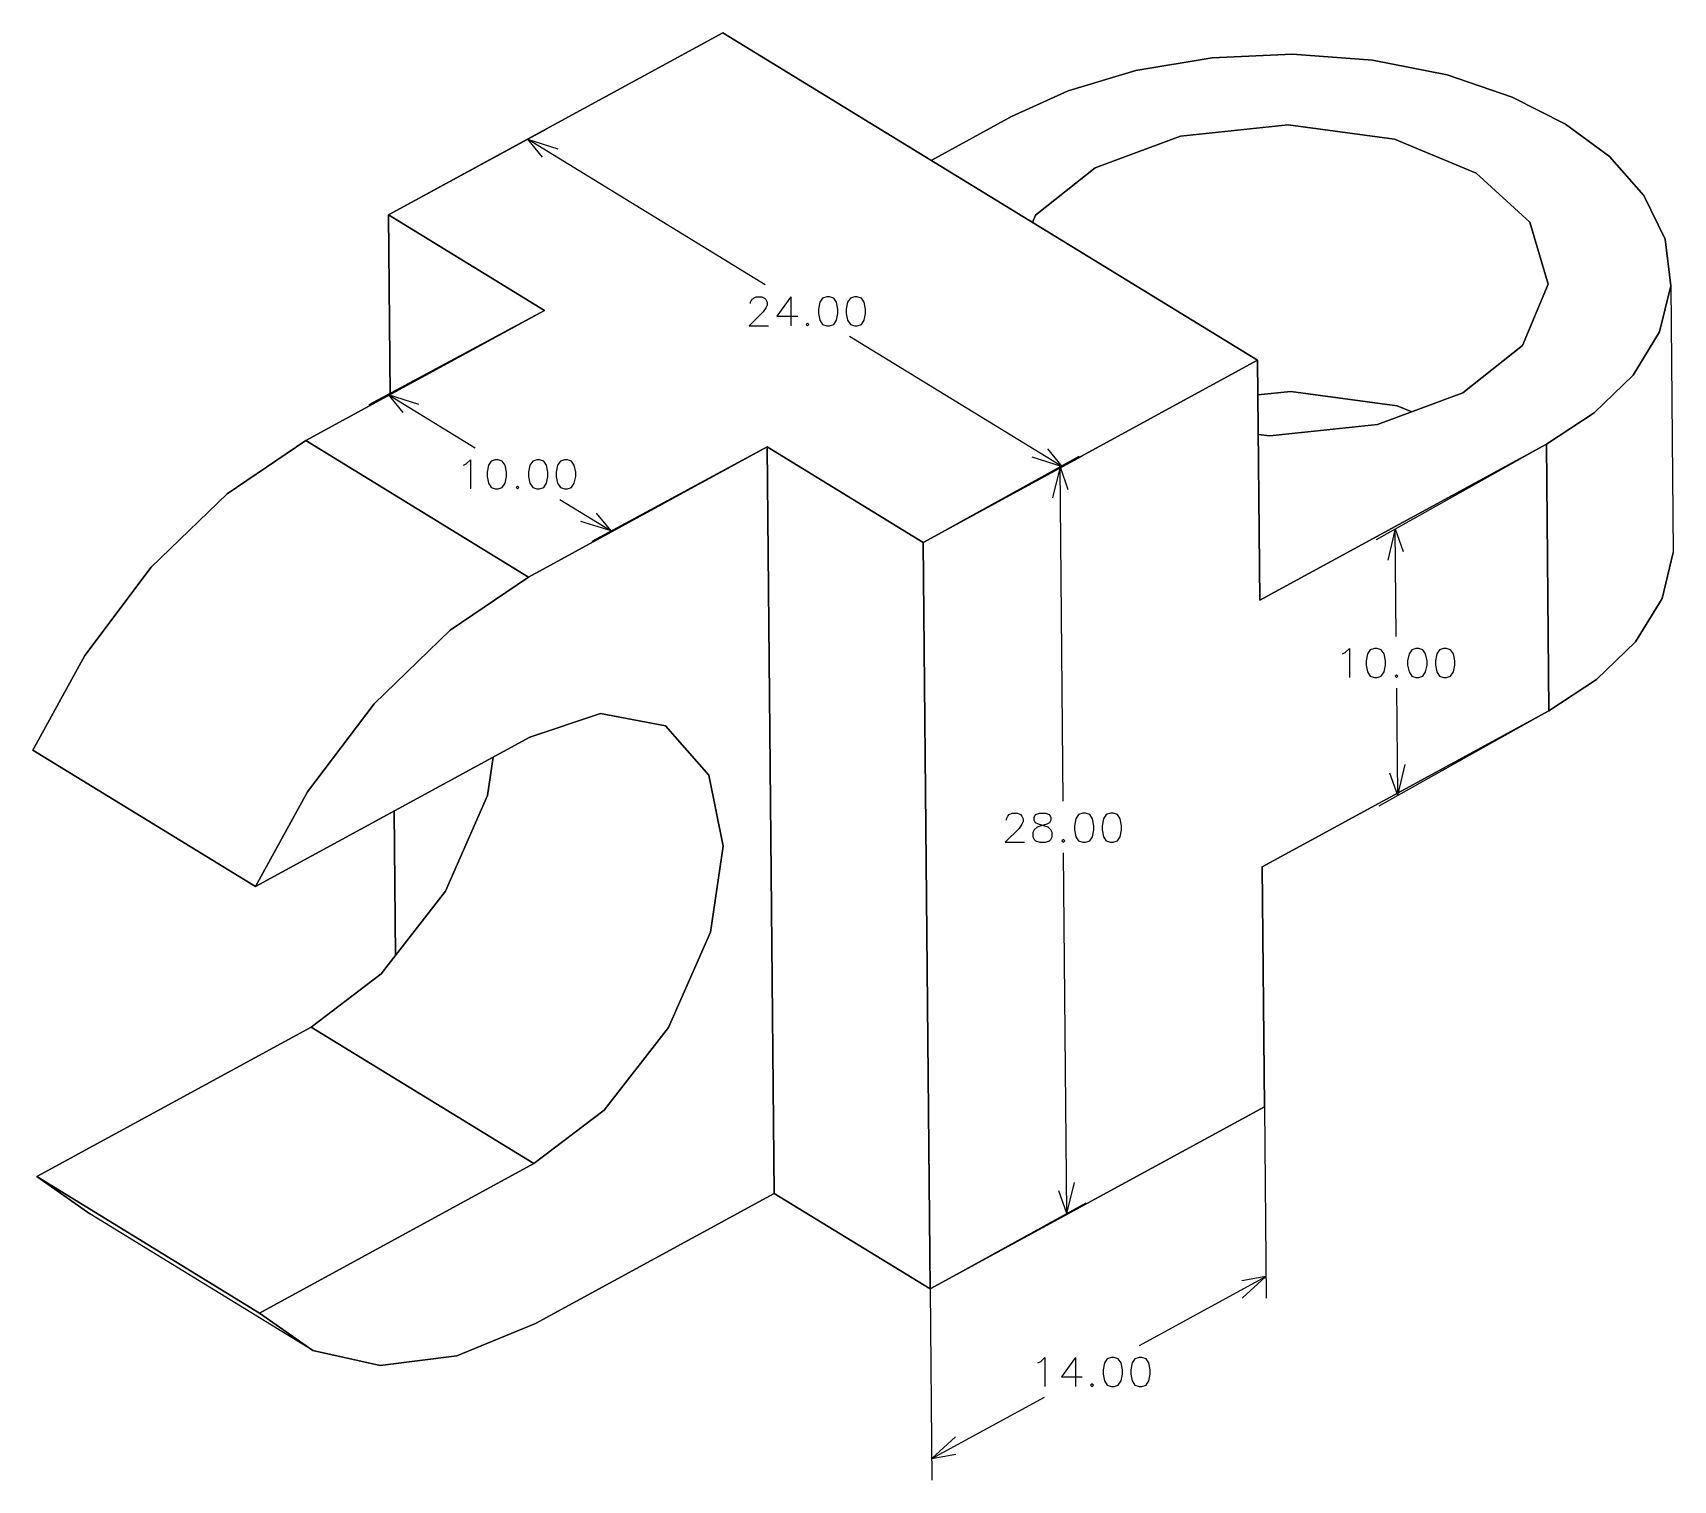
# Model space of a CAD drawing. Extents: x -33.4 to 16.9, y -32 to 12.4.
import ezdxf

# ---------------------------------------------------------------- set-up
doc = ezdxf.new("R2010")
doc.units = 0

msp = doc.modelspace()

# ---------------------------------------------------------------- linework, layer by layer
for p, q in [((-22.479252, 6.776301), (-12.243561, 12.354438)), ((-22.479252, 6.776301), (-12.243561, 12.354438)), ((-12.243561, 12.354438), (-22.479252, 6.776301)), ((4.129374, 2.324904), (-12.243561, 12.354438)), ((-12.243561, 12.354438), (4.129374, 2.324904)), ((-12.243561, 12.354438), (4.129374, 2.324904)), ((2.733742, 11.586472), (0.402641, 11.195411)), ((0.402641, 11.195411), (2.733742, 11.586472)), ((0.402641, 11.195411), (2.733742, 11.586472)), ((5.199921, 11.69962), (2.733742, 11.586472)), ((2.733742, 11.586472), (5.199921, 11.69962)), ((2.733742, 11.586472), (5.199921, 11.69962)), ((5.199921, 11.69962), (7.648485, 11.518805)), ((7.648485, 11.518805), (5.199921, 11.69962)), ((5.199921, 11.69962), (7.648485, 11.518805)), ((-1.668492, 10.573842), (0.402641, 11.195411)), ((0.402641, 11.195411), (-1.668492, 10.573842)), ((-1.668492, 10.573842), (0.402641, 11.195411)), ((9.928917, 11.064252), (7.648485, 11.518805)), ((7.648485, 11.518805), (9.928917, 11.064252)), ((7.648485, 11.518805), (9.928917, 11.064252)), ((11.922207, 10.386724), (9.928917, 11.064252)), ((9.928917, 11.064252), (11.922207, 10.386724)), ((9.928917, 11.064252), (11.922207, 10.386724)), ((-1.668492, 10.573842), (-3.401605, 9.787549)), ((-3.401605, 9.787549), (-1.668492, 10.573842)), ((-3.401605, 9.787549), (-1.668492, 10.573842)), ((13.558311, 9.554043), (11.922207, 10.386724)), ((11.922207, 10.386724), (13.558311, 9.554043)), ((11.922207, 10.386724), (13.558311, 9.554043)), ((-5.863219, 8.446045), (-3.401605, 9.787549)), ((-3.401605, 9.787549), (-5.863219, 8.446045)), ((-5.863219, 8.446045), (-3.401605, 9.787549)), ((14.901476, 8.561719), (13.558311, 9.554043)), ((13.558311, 9.554043), (14.901476, 8.561719)), ((13.558311, 9.554043), (14.901476, 8.561719)), ((-22.479252, 6.776301), (-17.62734, 9.418512)), ((-10.945569, 4.638923), (-18.220657, 9.095408)), ((-18.220657, 9.095408), (-17.774525, 8.546319)), ((-18.220657, 9.095408), (-17.297828, 8.805915)), ((-0.843334, 8.220434), (1.772085, 9.188339)), ((1.772085, 9.188339), (-0.843334, 8.220434)), ((1.772085, 9.188339), (5.070215, 9.534983)), ((5.070215, 9.534983), (1.772085, 9.188339)), ((5.070215, 9.534983), (8.3214, 9.098167)), ((8.3214, 9.098167), (5.070215, 9.534983)), ((8.3214, 9.098167), (10.816608, 8.059899)), ((10.816608, 8.059899), (8.3214, 9.098167)), ((14.901476, 8.561719), (15.955708, 7.372433)), ((15.955708, 7.372433), (14.901476, 8.561719)), ((14.901476, 8.561719), (15.955708, 7.372433)), ((-2.668423, 6.768399), (-0.843334, 8.220434)), ((-0.843334, 8.220434), (-2.668423, 6.768399)), ((10.816608, 8.059899), (12.464818, 6.560042)), ((12.464818, 6.560042), (10.816608, 8.059899)), ((15.955708, 7.372433), (16.607914, 6.030546)), ((16.607914, 6.030546), (15.955708, 7.372433)), ((15.955708, 7.372433), (16.607914, 6.030546)), ((-22.427977, 1.276495), (-22.479252, 6.776301)), ((-17.703812, 3.85102), (-22.479252, 6.776301)), ((-22.479252, 6.776301), (-22.427977, 1.276495)), ((-22.427977, 1.276495), (-22.479252, 6.776301)), ((-22.479252, 6.776301), (-17.703812, 3.85102)), ((-2.668423, 6.768399), (-2.761851, 6.546247)), ((-2.761851, 6.546247), (-2.668423, 6.768399)), ((12.464818, 6.560042), (13.029686, 4.659266)), ((13.029686, 4.659266), (12.464818, 6.560042)), ((16.777334, 4.607668), (16.607914, 6.030546)), ((16.607914, 6.030546), (16.777334, 4.607668)), ((16.607914, 6.030546), (16.777334, 4.607668)), ((13.029686, 4.659266), (12.238147, 2.777166)), ((12.238147, 2.777166), (13.029686, 4.659266)), ((12.238147, 2.777166), (13.029686, 4.659266)), ((16.777334, 4.607668), (16.437815, 3.191797)), ((16.437815, 3.191797), (16.777334, 4.607668)), ((16.777334, 4.607668), (16.853452, -3.556943)), ((-11.393137, 4.102216), (-11.350717, 4.187057)), ((-11.393137, 4.059796), (-11.393137, 4.102216)), ((-11.350717, 4.187057), (-11.308297, 4.229477)), ((-11.308297, 4.229477), (-11.223457, 4.271897)), ((-11.223457, 4.271897), (-11.053776, 4.271897)), ((-11.053776, 4.271897), (-10.968936, 4.229477)), ((-10.968936, 4.229477), (-10.926516, 4.187057)), ((-10.926516, 4.187057), (-10.884096, 4.102216)), ((-10.884096, 4.102216), (-10.884096, 4.017376)), ((-10.162954, 4.271897), (-10.587155, 3.678015)), ((-10.162954, 4.271897), (-10.162954, 3.381075)), ((-9.272132, 4.102216), (-9.314552, 3.890116)), ((-9.187292, 4.229477), (-9.272132, 4.102216)), ((-9.060032, 4.271897), (-9.187292, 4.229477)), ((-8.975192, 4.271897), (-9.060032, 4.271897)), ((-8.847931, 4.229477), (-8.975192, 4.271897)), ((-8.763091, 4.102216), (-8.847931, 4.229477)), ((-8.720671, 3.890116), (-8.763091, 4.102216)), ((-8.42373, 4.102216), (-8.466151, 3.890116)), ((-8.33889, 4.229477), (-8.42373, 4.102216)), ((-8.21163, 4.271897), (-8.33889, 4.229477)), ((-8.12679, 4.271897), (-8.21163, 4.271897)), ((-7.99953, 4.229477), (-8.12679, 4.271897)), ((-7.914689, 4.102216), (-7.99953, 4.229477)), ((-7.872269, 3.890116), (-7.914689, 4.102216)), ((-25.01502, -0.133364), (-17.703812, 3.85102)), ((-25.01502, -0.133364), (-17.703812, 3.85102)), ((-17.703812, 3.85102), (-25.01502, -0.133364)), ((-17.703812, 3.85102), (-23.078272, 0.957629)), ((-11.011356, 3.805276), (-11.435557, 3.381075)), ((-10.926516, 3.932536), (-11.011356, 3.805276)), ((-10.884096, 4.017376), (-10.926516, 3.932536)), ((-10.587155, 3.678015), (-9.950854, 3.678015)), ((-9.314552, 3.890116), (-9.314552, 3.762856)), ((-9.314552, 3.762856), (-9.272132, 3.550755)), ((-9.272132, 3.550755), (-9.187292, 3.423495)), ((-8.847931, 3.423495), (-8.763091, 3.550755)), ((-8.763091, 3.550755), (-8.720671, 3.762856)), ((-8.720671, 3.762856), (-8.720671, 3.890116)), ((-8.466151, 3.890116), (-8.466151, 3.762856)), ((-8.466151, 3.762856), (-8.42373, 3.550755)), ((-8.42373, 3.550755), (-8.33889, 3.423495)), ((-7.99953, 3.423495), (-7.914689, 3.550755)), ((-7.914689, 3.550755), (-7.872269, 3.762856)), ((-7.872269, 3.762856), (-7.872269, 3.890116)), ((-11.435557, 3.381075), (-10.841676, 3.381075)), ((-9.653913, 3.465915), (-9.696333, 3.423495)), ((-9.696333, 3.423495), (-9.653913, 3.381075)), ((-9.611493, 3.423495), (-9.653913, 3.465915)), ((-9.653913, 3.381075), (-9.611493, 3.423495)), ((-9.187292, 3.423495), (-9.060032, 3.381075)), ((-9.060032, 3.381075), (-8.975192, 3.381075)), ((-8.975192, 3.381075), (-8.847931, 3.423495)), ((-1.847723, -0.934126), (-8.362257, 3.056469)), ((-8.33889, 3.423495), (-8.21163, 3.381075)), ((-8.21163, 3.381075), (-8.12679, 3.381075)), ((-8.12679, 3.381075), (-7.99953, 3.423495)), ((16.437815, 3.191797), (15.626004, 1.870067)), ((15.626004, 1.870067), (16.437815, 3.191797)), ((12.238147, 2.777166), (10.413058, 1.32513)), ((10.413058, 1.32513), (12.238147, 2.777166)), ((10.413058, 1.32513), (12.238147, 2.777166)), ((4.129374, 2.324904), (-6.106317, -3.253233)), ((-6.106317, -3.253233), (4.129374, 2.324904)), ((4.19788, -5.023246), (4.129374, 2.324904)), ((4.129374, 2.324904), (4.19788, -5.023246)), ((4.129374, 2.324904), (4.19788, -5.023246)), ((15.626004, 1.870067), (14.431103, 0.711747)), ((14.431103, 0.711747), (15.626004, 1.870067)), ((-22.484931, 1.27706), (-19.82183, -0.354271)), ((-22.484931, 1.27706), (-22.038808, 0.729446)), ((-22.484931, 1.27706), (-21.562091, 0.986091)), ((5.146333, 1.370372), (4.139259, 1.264525)), ((4.139259, 1.264525), (5.146333, 1.370372)), ((5.146333, 1.370372), (4.139259, 1.264525)), ((5.146333, 1.370372), (8.397518, 0.933556)), ((8.397518, 0.933556), (5.146333, 1.370372)), ((8.397518, 0.933556), (5.146333, 1.370372)), ((10.413058, 1.32513), (7.797639, 0.357225)), ((7.797639, 0.357225), (10.413058, 1.32513)), ((7.797639, 0.357225), (10.413058, 1.32513)), ((8.848216, 0.746019), (8.397518, 0.933556)), ((8.397518, 0.933556), (8.848216, 0.746019)), ((8.848216, 0.746019), (8.397518, 0.933556)), ((14.431103, 0.711747), (12.971329, -0.241985)), ((12.971329, -0.241985), (14.431103, 0.711747)), ((4.150513, 0.057471), (4.499509, 0.010581)), ((4.499509, 0.010581), (4.150513, 0.057471)), ((4.150513, 0.057471), (4.499509, 0.010581)), ((4.499509, 0.010581), (7.797639, 0.357225)), ((7.797639, 0.357225), (4.499509, 0.010581)), ((4.499509, 0.010581), (7.797639, 0.357225)), ((-27.416277, -1.763396), (-25.01502, -0.133364)), ((-25.01502, -0.133364), (-27.416277, -1.763396)), ((-27.416277, -1.763396), (-25.01502, -0.133364)), ((-18.192964, -4.312337), (-25.01502, -0.133364)), ((-25.01502, -0.133364), (-18.192964, -4.312337)), ((-10.881756, -0.327953), (-18.192964, -4.312337)), ((-18.192964, -4.312337), (-10.881756, -0.327953)), ((-10.881756, -0.327953), (-16.256216, -3.221344)), ((-6.106317, -3.253233), (-10.881756, -0.327953)), ((-10.881756, -0.327953), (-10.668626, -23.188864)), ((-10.668626, -23.188864), (-10.881756, -0.327953)), ((-10.881756, -0.327953), (-6.106317, -3.253233)), ((-1.847723, -0.934126), (-2.293855, -0.385037)), ((12.971329, -0.241985), (4.19788, -5.023246)), ((4.19788, -5.023246), (12.971329, -0.241985)), ((12.971329, -0.241985), (7.760572, -3.168316)), ((12.971329, -0.241985), (13.047447, -8.406596)), ((13.047447, -8.406596), (12.971329, -0.241985)), ((-20.184557, -0.890977), (-20.099717, -0.848557)), ((-20.099717, -0.848557), (-19.972457, -0.721297)), ((-19.972457, -0.721297), (-19.972457, -1.612119)), ((-19.420996, -0.890977), (-19.463416, -1.103077)), ((-19.336155, -0.763717), (-19.420996, -0.890977)), ((-19.208895, -0.721297), (-19.336155, -0.763717)), ((-19.124055, -0.721297), (-19.208895, -0.721297)), ((-18.996795, -0.763717), (-19.124055, -0.721297)), ((-18.911955, -0.890977), (-18.996795, -0.763717)), ((-18.869534, -1.103077), (-18.911955, -0.890977)), ((-18.148393, -0.890977), (-18.190813, -1.103077)), ((-18.063553, -0.763717), (-18.148393, -0.890977)), ((-17.936292, -0.721297), (-18.063553, -0.763717)), ((-17.851452, -0.721297), (-17.936292, -0.721297)), ((-17.724192, -0.763717), (-17.851452, -0.721297)), ((-17.639352, -0.890977), (-17.724192, -0.763717)), ((-17.596932, -1.103077), (-17.639352, -0.890977)), ((-17.299991, -0.890977), (-17.342411, -1.103077)), ((-17.215151, -0.763717), (-17.299991, -0.890977)), ((-17.08789, -0.721297), (-17.215151, -0.763717)), ((-17.00305, -0.721297), (-17.08789, -0.721297)), ((-16.87579, -0.763717), (-17.00305, -0.721297)), ((-16.79095, -0.890977), (-16.87579, -0.763717)), ((-16.74853, -1.103077), (-16.79095, -0.890977)), ((-6.106317, -3.253233), (-1.254406, -0.611022)), ((-6.106317, -3.253233), (-1.33067, -0.615336)), ((-1.847723, -0.934126), (-2.770553, -0.644632)), ((-1.920205, -0.940974), (-2.149397, -1.890974)), ((-1.82476, -11.178615), (-1.920205, -0.940974)), ((-1.920205, -0.940974), (-1.675738, -1.629342)), ((-19.463416, -1.103077), (-19.463416, -1.230338)), ((-19.463416, -1.230338), (-19.420996, -1.442438)), ((-19.420996, -1.442438), (-19.336155, -1.569699)), ((-18.996795, -1.569699), (-18.911955, -1.442438)), ((-18.911955, -1.442438), (-18.869534, -1.230338)), ((-18.869534, -1.230338), (-18.869534, -1.103077)), ((-18.190813, -1.103077), (-18.190813, -1.230338)), ((-18.190813, -1.230338), (-18.148393, -1.442438)), ((-18.148393, -1.442438), (-18.063553, -1.569699)), ((-17.724192, -1.569699), (-17.639352, -1.442438)), ((-17.639352, -1.442438), (-17.596932, -1.230338)), ((-17.596932, -1.230338), (-17.596932, -1.103077)), ((-17.342411, -1.103077), (-17.342411, -1.230338)), ((-17.342411, -1.230338), (-17.299991, -1.442438)), ((-17.299991, -1.442438), (-17.215151, -1.569699)), ((-16.87579, -1.569699), (-16.79095, -1.442438)), ((-16.79095, -1.442438), (-16.74853, -1.230338)), ((-16.74853, -1.230338), (-16.74853, -1.103077)), ((-29.741119, -4.01398), (-27.416277, -1.763396)), ((-27.416277, -1.763396), (-29.741119, -4.01398)), ((-29.741119, -4.01398), (-27.416277, -1.763396)), ((-19.336155, -1.569699), (-19.208895, -1.612119)), ((-19.208895, -1.612119), (-19.124055, -1.612119)), ((-19.124055, -1.612119), (-18.996795, -1.569699)), ((-18.530174, -1.527278), (-18.572594, -1.569699)), ((-18.572594, -1.569699), (-18.530174, -1.612119)), ((-18.487754, -1.569699), (-18.530174, -1.527278)), ((-18.530174, -1.612119), (-18.487754, -1.569699)), ((-18.063553, -1.569699), (-17.936292, -1.612119)), ((-17.936292, -1.612119), (-17.851452, -1.612119)), ((-17.851452, -1.612119), (-17.724192, -1.569699)), ((-17.238518, -1.936725), (-15.662875, -2.901913)), ((-17.215151, -1.569699), (-17.08789, -1.612119)), ((-17.08789, -1.612119), (-17.00305, -1.612119)), ((-17.00305, -1.612119), (-16.87579, -1.569699)), ((-15.662875, -2.901913), (-16.108997, -2.354299)), ((-15.662875, -2.901913), (-16.585714, -2.610944)), ((8.345419, -2.839869), (8.11811, -3.790998)), ((8.376096, -6.130412), (8.345419, -2.839869)), ((8.345419, -2.839869), (8.588002, -3.527109)), ((-5.893187, -26.114144), (-6.106317, -3.253233)), ((-6.106317, -3.253233), (-5.893187, -26.114144)), ((-31.779265, -6.712454), (-29.741119, -4.01398)), ((-29.741119, -4.01398), (-31.779265, -6.712454)), ((-31.779265, -6.712454), (-29.741119, -4.01398)), ((16.513933, -4.972814), (16.853452, -3.556943)), ((16.853452, -3.556943), (16.513933, -4.972814)), ((16.853452, -3.556943), (16.513933, -4.972814)), ((-18.192964, -4.312337), (-20.594221, -5.942369)), ((-20.594221, -5.942369), (-18.192964, -4.312337)), ((15.702122, -6.294544), (16.513933, -4.972814)), ((16.513933, -4.972814), (15.702122, -6.294544)), ((16.513933, -4.972814), (15.702122, -6.294544)), ((-22.919063, -8.192952), (-20.594221, -5.942369)), ((-20.594221, -5.942369), (-22.919063, -8.192952)), ((6.813929, -6.624699), (6.94119, -6.497438)), ((6.94119, -6.497438), (6.94119, -7.38826)), ((7.704751, -6.497438), (7.577491, -6.539858)), ((7.789592, -6.497438), (7.704751, -6.497438)), ((7.916852, -6.539858), (7.789592, -6.497438)), ((8.977354, -6.497438), (8.850094, -6.539858)), ((9.062194, -6.497438), (8.977354, -6.497438)), ((9.189455, -6.539858), (9.062194, -6.497438)), ((9.825756, -6.497438), (9.698496, -6.539858)), ((9.910596, -6.497438), (9.825756, -6.497438)), ((10.037857, -6.539858), (9.910596, -6.497438)), ((14.507221, -7.452864), (15.702122, -6.294544)), ((15.702122, -6.294544), (14.507221, -7.452864)), ((15.702122, -6.294544), (14.507221, -7.452864)), ((-33.369287, -9.609839), (-31.779265, -6.712454)), ((-31.779265, -6.712454), (-33.369287, -9.609839)), ((-33.369287, -9.609839), (-31.779265, -6.712454)), ((6.729089, -6.667119), (6.813929, -6.624699)), ((7.492651, -6.667119), (7.450231, -6.879219)), ((7.450231, -6.879219), (7.450231, -7.00648)), ((7.450231, -7.00648), (7.492651, -7.21858)), ((7.577491, -6.539858), (7.492651, -6.667119)), ((8.001692, -6.667119), (7.916852, -6.539858)), ((8.044112, -6.879219), (8.001692, -6.667119)), ((8.001692, -7.21858), (8.044112, -7.00648)), ((8.044112, -7.00648), (8.044112, -6.879219)), ((8.765254, -6.667119), (8.722834, -6.879219)), ((8.722834, -6.879219), (8.722834, -7.00648)), ((8.722834, -7.00648), (8.765254, -7.21858)), ((8.850094, -6.539858), (8.765254, -6.667119)), ((9.274295, -6.667119), (9.189455, -6.539858)), ((9.316715, -6.879219), (9.274295, -6.667119)), ((9.274295, -7.21858), (9.316715, -7.00648)), ((9.316715, -7.00648), (9.316715, -6.879219)), ((9.613656, -6.667119), (9.571236, -6.879219)), ((9.571236, -6.879219), (9.571236, -7.00648)), ((9.571236, -7.00648), (9.613656, -7.21858)), ((9.698496, -6.539858), (9.613656, -6.667119)), ((10.122697, -6.667119), (10.037857, -6.539858)), ((10.165117, -6.879219), (10.122697, -6.667119)), ((10.122697, -7.21858), (10.165117, -7.00648)), ((10.165117, -7.00648), (10.165117, -6.879219)), ((7.492651, -7.21858), (7.577491, -7.34584)), ((7.577491, -7.34584), (7.704751, -7.38826)), ((7.704751, -7.38826), (7.789592, -7.38826)), ((7.789592, -7.38826), (7.916852, -7.34584)), ((7.916852, -7.34584), (8.001692, -7.21858)), ((8.383473, -7.30342), (8.341053, -7.34584)), ((8.341053, -7.34584), (8.383473, -7.38826)), ((8.425893, -7.34584), (8.383473, -7.30342)), ((8.383473, -7.38826), (8.425893, -7.34584)), ((8.765254, -7.21858), (8.850094, -7.34584)), ((8.850094, -7.34584), (8.977354, -7.38826)), ((8.977354, -7.38826), (9.062194, -7.38826)), ((9.062194, -7.38826), (9.189455, -7.34584)), ((9.189455, -7.34584), (9.274295, -7.21858)), ((9.613656, -7.21858), (9.698496, -7.34584)), ((9.698496, -7.34584), (9.825756, -7.38826)), ((9.825756, -7.38826), (9.910596, -7.38826)), ((9.910596, -7.38826), (10.037857, -7.34584)), ((10.037857, -7.34584), (10.122697, -7.21858)), ((13.047447, -8.406596), (14.507221, -7.452864)), ((14.507221, -7.452864), (13.047447, -8.406596)), ((14.507221, -7.452864), (13.047447, -8.406596)), ((8.421537, -11.00448), (8.39085, -7.712866)), ((-22.919063, -8.192952), (-24.957209, -10.891426)), ((-24.957209, -10.891426), (-22.919063, -8.192952)), ((-15.990044, -8.4964), (-18.147293, -9.211103)), ((-18.147293, -9.211103), (-15.990044, -8.4964)), ((-15.990044, -8.4964), (-18.147293, -9.211103)), ((-13.993614, -8.870283), (-15.990044, -8.4964)), ((-15.990044, -8.4964), (-13.993614, -8.870283)), ((-13.993614, -8.870283), (-15.990044, -8.4964)), ((13.047447, -8.406596), (4.273998, -13.187857)), ((4.273998, -13.187857), (13.047447, -8.406596)), ((13.047447, -8.406596), (4.273998, -13.187857)), ((13.047447, -8.406596), (7.83669, -11.332927)), ((-13.993614, -8.870283), (-12.670513, -10.374805)), ((-12.670513, -10.374805), (-13.993614, -8.870283)), ((-18.147293, -9.211103), (-26.547231, -13.788812)), ((-26.547231, -13.788812), (-18.147293, -9.211103)), ((-18.147293, -9.211103), (-26.547231, -13.788812)), ((-26.547231, -13.788812), (-33.369287, -9.609839)), ((-33.369287, -9.609839), (-26.547231, -13.788812)), ((-26.547231, -13.788812), (-33.369287, -9.609839)), ((-19.273483, -9.824842), (-19.44774, -11.004393)), ((-19.44774, -11.004393), (-19.273483, -9.824842)), ((-19.44774, -11.004393), (-19.273483, -9.824842)), ((-12.670513, -10.374805), (-12.237433, -12.555285)), ((-12.237433, -12.555285), (-12.670513, -10.374805)), ((8.421537, -11.00448), (8.178954, -10.31724)), ((8.421537, -11.00448), (8.648846, -10.053352)), ((-24.957209, -10.891426), (-26.547231, -13.788812)), ((-26.547231, -13.788812), (-24.957209, -10.891426)), ((-19.44774, -11.004393), (-20.729552, -13.928513)), ((-20.729552, -13.928513), (-19.44774, -11.004393)), ((-20.729552, -13.928513), (-19.44774, -11.004393)), ((-22.267762, -15.908647), (-22.309058, -11.479137)), ((-22.309058, -11.479137), (-22.267762, -15.908647)), ((-22.267762, -15.908647), (-22.309058, -11.479137)), ((-3.471767, -11.588061), (-3.386927, -11.545641)), ((-3.386927, -11.545641), (-3.217247, -11.545641)), ((-3.217247, -11.545641), (-3.132407, -11.588061)), ((-2.665786, -11.588061), (-2.538525, -11.545641)), ((-2.538525, -11.545641), (-2.368845, -11.545641)), ((-2.368845, -11.545641), (-2.241585, -11.588061)), ((-1.223502, -11.545641), (-1.350763, -11.588061)), ((-1.138662, -11.545641), (-1.223502, -11.545641)), ((-1.011402, -11.588061), (-1.138662, -11.545641)), ((-0.3751, -11.545641), (-0.502361, -11.588061)), ((-0.29026, -11.545641), (-0.3751, -11.545641)), ((-0.163, -11.588061), (-0.29026, -11.545641)), ((-3.174827, -12.012262), (-3.599028, -12.436463)), ((-3.556608, -11.715321), (-3.514187, -11.630481)), ((-3.556608, -11.757741), (-3.556608, -11.715321)), ((-3.514187, -11.630481), (-3.471767, -11.588061)), ((-3.089987, -11.885002), (-3.174827, -12.012262)), ((-3.132407, -11.588061), (-3.089987, -11.630481)), ((-3.089987, -11.630481), (-3.047566, -11.715321)), ((-3.047566, -11.800162), (-3.089987, -11.885002)), ((-3.047566, -11.715321), (-3.047566, -11.800162)), ((-2.708206, -11.672901), (-2.665786, -11.588061)), ((-2.708206, -11.757741), (-2.708206, -11.672901)), ((-2.665786, -11.842582), (-2.708206, -11.757741)), ((-2.623365, -11.969842), (-2.708206, -12.054682)), ((-2.580945, -11.885002), (-2.665786, -11.842582)), ((-2.496105, -11.927422), (-2.623365, -11.969842)), ((-2.411265, -11.927422), (-2.580945, -11.885002)), ((-2.326425, -11.885002), (-2.496105, -11.927422)), ((-2.284005, -11.969842), (-2.411265, -11.927422)), ((-2.241585, -11.842582), (-2.326425, -11.885002)), ((-2.199165, -12.054682), (-2.284005, -11.969842)), ((-2.241585, -11.588061), (-2.199165, -11.672901)), ((-2.199165, -11.757741), (-2.241585, -11.842582)), ((-2.199165, -11.672901), (-2.199165, -11.757741)), ((-1.435603, -11.715321), (-1.478023, -11.927422)), ((-1.478023, -11.927422), (-1.478023, -12.054682)), ((-1.350763, -11.588061), (-1.435603, -11.715321)), ((-0.926562, -11.715321), (-1.011402, -11.588061)), ((-0.884142, -11.927422), (-0.926562, -11.715321)), ((-0.884142, -12.054682), (-0.884142, -11.927422)), ((-0.587201, -11.715321), (-0.629621, -11.927422)), ((-0.629621, -11.927422), (-0.629621, -12.054682)), ((-0.502361, -11.588061), (-0.587201, -11.715321)), ((-0.07816, -11.715321), (-0.163, -11.588061)), ((-0.03574, -11.927422), (-0.07816, -11.715321)), ((-0.03574, -12.054682), (-0.03574, -11.927422)), ((-12.237433, -12.555285), (-12.625684, -15.183365)), ((-12.625684, -15.183365), (-12.237433, -12.555285)), ((-3.599028, -12.436463), (-3.005146, -12.436463)), ((-2.708206, -12.054682), (-2.750626, -12.139522)), ((-2.750626, -12.139522), (-2.750626, -12.266783)), ((-2.750626, -12.266783), (-2.708206, -12.351623)), ((-2.708206, -12.351623), (-2.665786, -12.394043)), ((-2.665786, -12.394043), (-2.538525, -12.436463)), ((-2.538525, -12.436463), (-2.368845, -12.436463)), ((-2.368845, -12.436463), (-2.241585, -12.394043)), ((-2.241585, -12.394043), (-2.199165, -12.351623)), ((-2.156744, -12.139522), (-2.199165, -12.054682)), ((-2.199165, -12.351623), (-2.156744, -12.266783)), ((-2.156744, -12.266783), (-2.156744, -12.139522)), ((-1.817384, -12.351623), (-1.859804, -12.394043)), ((-1.859804, -12.394043), (-1.817384, -12.436463)), ((-1.774964, -12.394043), (-1.817384, -12.351623)), ((-1.817384, -12.436463), (-1.774964, -12.394043)), ((-1.478023, -12.054682), (-1.435603, -12.266783)), ((-1.435603, -12.266783), (-1.350763, -12.394043)), ((-1.350763, -12.394043), (-1.223502, -12.436463)), ((-1.223502, -12.436463), (-1.138662, -12.436463)), ((-1.138662, -12.436463), (-1.011402, -12.394043)), ((-1.011402, -12.394043), (-0.926562, -12.266783)), ((-0.926562, -12.266783), (-0.884142, -12.054682)), ((-0.629621, -12.054682), (-0.587201, -12.266783)), ((-0.587201, -12.266783), (-0.502361, -12.394043)), ((-0.502361, -12.394043), (-0.3751, -12.436463)), ((-0.3751, -12.436463), (-0.29026, -12.436463)), ((-0.29026, -12.436463), (-0.163, -12.394043)), ((-0.163, -12.394043), (-0.07816, -12.266783)), ((-0.07816, -12.266783), (-0.03574, -12.054682)), ((-1.707074, -23.801885), (-1.810007, -12.761069)), ((4.342504, -20.536007), (4.273998, -13.187857)), ((4.273998, -13.187857), (4.342504, -20.536007)), ((4.273998, -13.187857), (4.342504, -20.536007)), ((-20.729552, -13.928513), (-22.698862, -16.463603)), ((-22.698862, -16.463603), (-20.729552, -13.928513)), ((-22.698862, -16.463603), (-20.729552, -13.928513)), ((-12.625684, -15.183365), (-13.907496, -18.107486)), ((-13.907496, -18.107486), (-12.625684, -15.183365)), ((-22.698862, -16.463603), (-24.84756, -18.095508)), ((-24.84756, -18.095508), (-22.698862, -16.463603)), ((-24.84756, -18.095508), (-22.698862, -16.463603)), ((-24.84756, -18.095508), (-33.247499, -22.673217)), ((-33.247499, -22.673217), (-24.84756, -18.095508)), ((-33.247499, -22.673217), (-24.84756, -18.095508)), ((-24.84756, -18.095508), (-18.025504, -22.274481)), ((-18.025504, -22.274481), (-24.84756, -18.095508)), ((-15.876806, -20.642575), (-13.907496, -18.107486)), ((-13.907496, -18.107486), (-15.876806, -20.642575)), ((-5.893187, -26.114144), (4.342504, -20.536007)), ((4.342504, -20.536007), (-5.893187, -26.114144)), ((4.342504, -20.536007), (-5.893187, -26.114144)), ((4.342504, -20.536007), (4.391919, -26.392721)), ((-15.876806, -20.642575), (-18.025504, -22.274481)), ((-18.025504, -22.274481), (-15.876806, -20.642575)), ((-18.025504, -22.274481), (-26.425442, -26.85219)), ((-26.425442, -26.85219), (-18.025504, -22.274481)), ((-33.247499, -22.673217), (-26.425442, -26.85219)), ((-26.425442, -26.85219), (-33.247499, -22.673217)), ((-31.619801, -23.817044), (-33.247499, -22.673217)), ((-33.247499, -22.673217), (-31.619801, -23.817044)), ((-31.619801, -23.817044), (-33.247499, -22.673217)), ((-1.707074, -23.801885), (-1.477882, -22.851884)), ((-17.979834, -27.173247), (-10.668626, -23.188864)), ((-10.668626, -23.188864), (-17.979834, -27.173247)), ((-10.668626, -23.188864), (-17.979834, -27.173247)), ((-10.668626, -23.188864), (-5.893187, -26.114144)), ((-5.893187, -26.114144), (-10.668626, -23.188864)), ((-5.893187, -26.114144), (-10.668626, -23.188864)), ((-5.893187, -26.114144), (-1.117539, -23.476246)), ((-1.707074, -23.801885), (-1.951541, -23.113516)), ((-24.797745, -27.996017), (-31.619801, -23.817044)), ((-5.893187, -26.114144), (-5.843772, -31.970858)), ((0.510374, -27.84279), (4.386331, -25.730512)), ((4.386331, -25.730512), (3.650527, -25.864256)), ((4.386331, -25.730512), (3.655016, -26.396303)), ((-26.425442, -26.85219), (-24.797745, -27.996017)), ((-24.797745, -27.996017), (-26.425442, -26.85219)), ((-20.387054, -28.163688), (-17.979834, -27.173247)), ((-17.979834, -27.173247), (-20.387054, -28.163688)), ((-17.979834, -27.173247), (-20.387054, -28.163688)), ((-24.797745, -27.996017), (-22.730143, -28.456984)), ((-22.730143, -28.456984), (-24.797745, -27.996017)), ((-22.730143, -28.456984), (-24.797745, -27.996017)), ((-22.730143, -28.456984), (-20.387054, -28.163688)), ((-20.387054, -28.163688), (-22.730143, -28.456984)), ((-20.387054, -28.163688), (-22.730143, -28.456984)), ((-2.595884, -28.379497), (-2.511044, -28.337077)), ((-2.511044, -28.337077), (-2.383784, -28.209816)), ((-2.383784, -28.209816), (-2.383784, -29.100638)), ((-1.450542, -28.209816), (-1.874743, -28.803698)), ((-1.450542, -28.209816), (-1.450542, -29.100638)), ((-0.55972, -28.379497), (-0.60214, -28.591597)), ((-0.60214, -28.591597), (-0.60214, -28.718857)), ((-0.47488, -28.252236), (-0.55972, -28.379497)), ((-0.347619, -28.209816), (-0.47488, -28.252236)), ((-0.262779, -28.209816), (-0.347619, -28.209816)), ((-0.135519, -28.252236), (-0.262779, -28.209816)), ((-0.050679, -28.379497), (-0.135519, -28.252236)), ((-0.008259, -28.591597), (-0.050679, -28.379497)), ((-0.008259, -28.718857), (-0.008259, -28.591597)), ((0.288682, -28.379497), (0.246262, -28.591597)), ((0.246262, -28.591597), (0.246262, -28.718857)), ((0.373522, -28.252236), (0.288682, -28.379497)), ((0.500783, -28.209816), (0.373522, -28.252236)), ((0.585623, -28.209816), (0.500783, -28.209816)), ((0.712883, -28.252236), (0.585623, -28.209816)), ((0.797723, -28.379497), (0.712883, -28.252236)), ((0.840143, -28.591597), (0.797723, -28.379497)), ((0.840143, -28.718857), (0.840143, -28.591597)), ((-1.874743, -28.803698), (-1.238441, -28.803698)), ((-0.941501, -29.015798), (-0.983921, -29.058218)), ((-0.983921, -29.058218), (-0.941501, -29.100638)), ((-0.899081, -29.058218), (-0.941501, -29.015798)), ((-0.941501, -29.100638), (-0.899081, -29.058218)), ((-0.60214, -28.718857), (-0.55972, -28.930958)), ((-0.55972, -28.930958), (-0.47488, -29.058218)), ((-0.47488, -29.058218), (-0.347619, -29.100638)), ((-0.347619, -29.100638), (-0.262779, -29.100638)), ((-0.262779, -29.100638), (-0.135519, -29.058218)), ((-0.135519, -29.058218), (-0.050679, -28.930958)), ((-0.050679, -28.930958), (-0.008259, -28.718857)), ((0.246262, -28.718857), (0.288682, -28.930958)), ((0.288682, -28.930958), (0.373522, -29.058218)), ((0.373522, -29.058218), (0.500783, -29.100638)), ((0.500783, -29.100638), (0.585623, -29.100638)), ((0.585623, -29.100638), (0.712883, -29.058218)), ((0.712883, -29.058218), (0.797723, -28.930958)), ((0.797723, -28.930958), (0.840143, -28.718857)), ((-5.849359, -31.30865), (-2.393375, -29.425244)), ((-5.849359, -31.30865), (-5.118045, -30.642859)), ((-5.849359, -31.30865), (-5.113556, -31.174906))]:
    msp.add_line(p, q)

doc.saveas('drawing.dxf')
